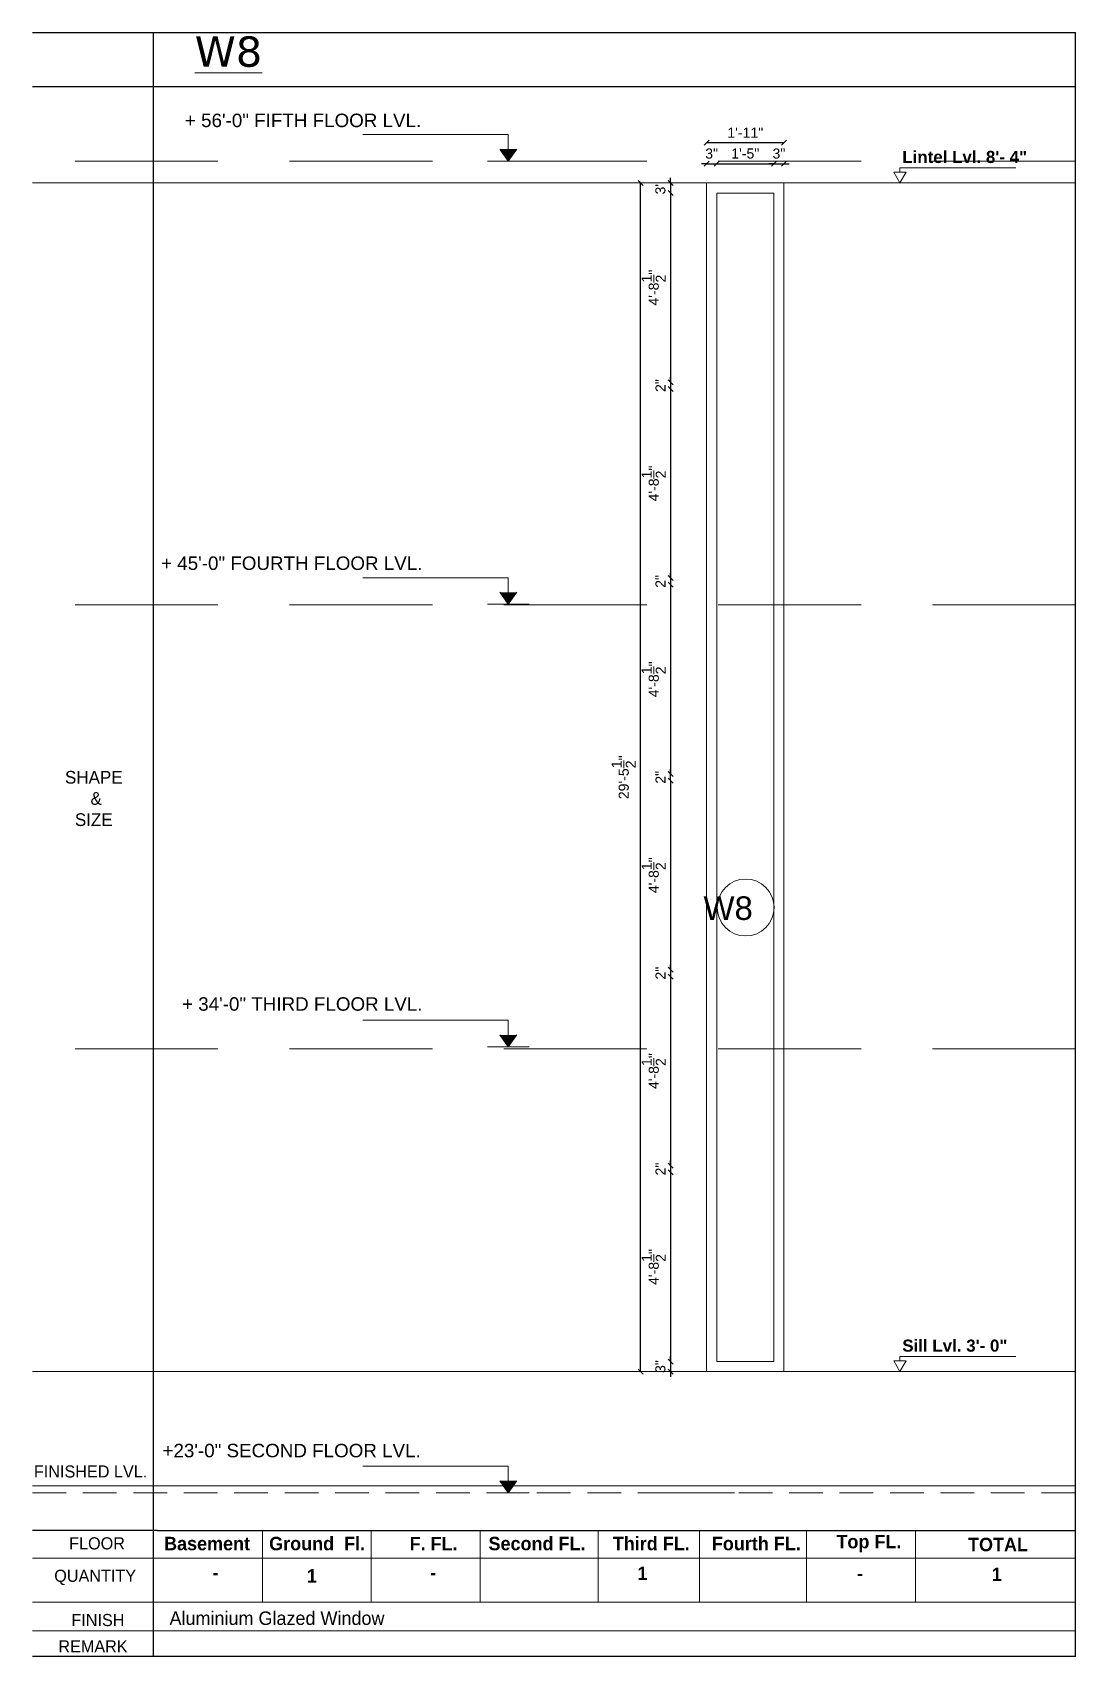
# Model space of a CAD drawing. Header units: inches. Extents: x 10755 to 33653, y -10992 to 10708.
# Drawn here: x 26473.9 to 26784.1, y 7779.8 to 8262.8 of the extents above; entities that cross this region are included whole.
import ezdxf

# ---------------------------------------------------------------- set-up
doc = ezdxf.new("R2010")
doc.units = ezdxf.units.IN
doc.header["$MEASUREMENT"] = 0
doc.linetypes.add('DASHED', pattern=[0.75, 0.5, -0.25])
for name, color, linetype, lineweight in [('Dimention', 4, 'Continuous', 15), ('ELE 2', 3, 'Continuous', 9), ('elevation1', 230, 'Continuous', 13), ('hatch 2', 8, 'Continuous', 13), ('hatch3', 43, 'Continuous', 5), ('int dim', 6, 'Continuous', 15), ('PLASTER', 50, 'Continuous', 9), ('Text', 150, 'Continuous', 18), ('title text 1', 113, 'Continuous', 25), ('wall', 1, 'Continuous', 35)]:
    doc.layers.add(name, color=color, linetype=linetype, lineweight=lineweight)
doc.layers.add('ele 3', color=6, linetype='Continuous')
doc.layers.add('text 100', color=4, linetype='Continuous')
doc.styles.add('ordinary', font='arial.ttf')
doc.styles.add('Prajwal', font='stylu.ttf', dxfattribs={"height": 9})
doc.styles.add('SCALE 50', font='GOTHIC.TTF', dxfattribs={"height": 100})
doc.styles.get("Standard").update_dxf_attribs({"font": 'arial.ttf'})
doc.styles.add('Title Text', font='arialbd.ttf')
doc.dimstyles.new('Copy(2) of 96', dxfattribs={"dimtxt": 3, "dimasz": 1.5, "dimexe": 0.5, "dimexo": 0.5, "dimgap": 1.5, "dimtad": 1, "dimdec": 1, "dimzin": 11, "dimdsep": 46, "dimlunit": 4, "dimtxsty": 'ordinary', "dimblk": 'OBLIQUE', "dimcen": 0.09, "dimse1": 1, "dimse2": 1, "dimclrt": 7, "dimazin": 0, "dimtfac": 1, "dimtdec": 1, "dimtix": 1, "dimtmove": 2, "dimatfit": 3, "dimldrblk": 'leader', "dimfxl": 0.5, "dimfxlon": 1, "dimtolj": 1, "dimtzin": 0, "dimarcsym": 0})

# ---------------------------------------------------------------- blocks, each defined once
blk = doc.blocks.new('w8')
at = {"layer": 'elevation1', "linetype": 'Continuous', "ltscale": 30}
for points in [[(29114.59, 2388.05), (29091.59, 2388.05), (29091.59, 2034.55), (29114.59, 2034.55)], [(29111.59, 2385.05), (29094.59, 2385.05), (29094.59, 2037.55), (29111.59, 2037.55)]]:
    blk.add_lwpolyline(points, close=True, dxfattribs=at)
blk = doc.blocks.new('_Oblique')
at = {"layer": 'wall', "color": 0, "lineweight": -2}
blk.add_line((-0.5, -0.5), (0.5, 0.5), dxfattribs=at)
blk = doc.blocks.new('*D3534')
at = {"layer": 'Defpoints', "color": 0, "transparency": 16777216}
for p in [(26674.36, 8218.07), (26663.67, 8215.07), (26677.36, 8215.07)]:
    blk.add_point(p, dxfattribs=at)
at = {"layer": 'Dimention', "color": 0, "lineweight": -2, "transparency": 16777216}
for p, q in [((26663.67, 8218.07), (26663.67, 8219.57)), ((26663.67, 8218.07), (26663.67, 8215.07)), ((26663.67, 8215.07), (26663.67, 8213.57))]:
    blk.add_line(p, q, dxfattribs=at)
at = {"layer": 'Dimention', "color": 0, "lineweight": -2, "transparency": 16777216, "xscale": 1.5, "yscale": 1.5, "zscale": 1.5}
for p, rotation in [((26663.67, 8218.07), 270), ((26663.67, 8215.07), 90)]:
    blk.add_blockref('_Oblique', p, dxfattribs=dict(at, rotation=rotation))
at = {"layer": 'Dimention', "color": 7, "transparency": 16777216, "insert": (26660.63, 8216.57), "char_height": 3, "attachment_point": 5, "rotation": 90, "style": 'ordinary'}
blk.add_mtext('\\A1;3"', dxfattribs=at)
blk = doc.blocks.new('leader')
blk.add_solid([(-1.34, 0.32), (0, 0), (-1.34, -0.32)])
blk = doc.blocks.new('*D3541')
at = {"layer": 'Defpoints', "color": 0, "transparency": 16777216}
for p in [(26663.67, 7864.57), (26674.36, 7864.57), (26677.36, 7867.57)]:
    blk.add_point(p, dxfattribs=at)
at = {"layer": 'Dimention', "color": 0, "lineweight": -2, "transparency": 16777216}
for p, q in [((26663.67, 7867.57), (26663.67, 7869.07)), ((26663.67, 7867.57), (26663.67, 7864.57)), ((26663.67, 7864.57), (26663.67, 7863.07))]:
    blk.add_line(p, q, dxfattribs=at)
at = {"layer": 'Dimention', "color": 0, "lineweight": -2, "transparency": 16777216, "xscale": 1.5, "yscale": 1.5, "zscale": 1.5}
for p, rotation in [((26663.67, 7867.57), 270), ((26663.67, 7864.57), 90)]:
    blk.add_blockref('_Oblique', p, dxfattribs=dict(at, rotation=rotation))
at = {"layer": 'Dimention', "color": 7, "transparency": 16777216, "insert": (26660.63, 7866.07), "char_height": 3, "attachment_point": 5, "rotation": 90, "style": 'ordinary'}
blk.add_mtext('\\A1;3"', dxfattribs=at)
blk = doc.blocks.new('*D3535')
at = {"layer": 'Defpoints', "color": 0, "transparency": 16777216}
for p in [(26654.74, 8218.07), (26674.36, 8218.07), (26674.36, 7864.57)]:
    blk.add_point(p, dxfattribs=at)
at = {"layer": 'Dimention', "color": 0, "lineweight": -2, "transparency": 16777216}
blk.add_line((26654.74, 7864.57), (26654.74, 8218.07), dxfattribs=at)
at = {"layer": 'Dimention', "color": 0, "lineweight": -2, "transparency": 16777216, "xscale": 1.5, "yscale": 1.5, "zscale": 1.5}
for p, rotation in [((26654.74, 8218.07), 90), ((26654.74, 7864.57), 270)]:
    blk.add_blockref('_Oblique', p, dxfattribs=dict(at, rotation=rotation))
at = {"layer": 'Dimention', "color": 7, "transparency": 16777216, "insert": (26649.71, 8041.32), "char_height": 3, "attachment_point": 5, "rotation": 90, "style": 'ordinary'}
blk.add_mtext('\\A1;29\'-5{\\H1.000000x;\\S1/2;}"', dxfattribs=at)
blk = doc.blocks.new('*D3536')
at = {"layer": 'Defpoints', "color": 0, "transparency": 16777216}
for p in [(26677.36, 8223.78), (26674.36, 8213), (26677.36, 8210)]:
    blk.add_point(p, dxfattribs=at)
at = {"layer": 'Dimention', "color": 0, "lineweight": -2, "transparency": 16777216}
for p, q in [((26674.36, 8223.78), (26672.86, 8223.78)), ((26674.36, 8223.78), (26677.36, 8223.78)), ((26677.36, 8223.78), (26678.86, 8223.78))]:
    blk.add_line(p, q, dxfattribs=at)
at = {"layer": 'Dimention', "color": 0, "lineweight": -2, "transparency": 16777216, "xscale": 1.5, "yscale": 1.5, "zscale": 1.5}
blk.add_blockref('_Oblique', (26674.36, 8223.78), dxfattribs=at)
at = {"layer": 'Dimention', "color": 0, "lineweight": -2, "transparency": 16777216, "xscale": 1.5, "yscale": 1.5, "zscale": 1.5, "rotation": 180}
blk.add_blockref('_Oblique', (26677.36, 8223.78), dxfattribs=at)
at = {"layer": 'Dimention', "color": 7, "transparency": 16777216, "insert": (26675.86, 8226.81), "char_height": 3, "attachment_point": 5, "style": 'ordinary'}
blk.add_mtext('\\A1;3"', dxfattribs=at)
blk = doc.blocks.new('*D3537')
at = {"layer": 'Defpoints', "color": 0, "transparency": 16777216}
for p in [(26694.36, 8223.78), (26694.36, 8215.07), (26677.36, 8210)]:
    blk.add_point(p, dxfattribs=at)
at = {"layer": 'Dimention', "color": 0, "lineweight": -2, "transparency": 16777216}
blk.add_line((26677.36, 8223.78), (26694.36, 8223.78), dxfattribs=at)
at = {"layer": 'Dimention', "color": 0, "lineweight": -2, "transparency": 16777216, "xscale": 1.5, "yscale": 1.5, "zscale": 1.5, "rotation": 180}
blk.add_blockref('_Oblique', (26677.36, 8223.78), dxfattribs=at)
at = {"layer": 'Dimention', "color": 0, "lineweight": -2, "transparency": 16777216, "xscale": 1.5, "yscale": 1.5, "zscale": 1.5}
blk.add_blockref('_Oblique', (26694.36, 8223.78), dxfattribs=at)
at = {"layer": 'Dimention', "color": 7, "transparency": 16777216, "insert": (26685.86, 8226.81), "char_height": 3, "attachment_point": 5, "style": 'ordinary'}
blk.add_mtext('\\A1;1\'-5"', dxfattribs=at)
blk = doc.blocks.new('*D3538')
at = {"layer": 'Defpoints', "color": 0, "transparency": 16777216}
for p in [(26697.36, 8223.78), (26697.36, 8218.07), (26694.36, 8215.07)]:
    blk.add_point(p, dxfattribs=at)
at = {"layer": 'Dimention', "color": 0, "lineweight": -2, "transparency": 16777216}
for p, q in [((26694.36, 8223.78), (26692.86, 8223.78)), ((26694.36, 8223.78), (26697.36, 8223.78)), ((26697.36, 8223.78), (26698.86, 8223.78))]:
    blk.add_line(p, q, dxfattribs=at)
at = {"layer": 'Dimention', "color": 0, "lineweight": -2, "transparency": 16777216, "xscale": 1.5, "yscale": 1.5, "zscale": 1.5}
blk.add_blockref('_Oblique', (26694.36, 8223.78), dxfattribs=at)
at = {"layer": 'Dimention', "color": 0, "lineweight": -2, "transparency": 16777216, "xscale": 1.5, "yscale": 1.5, "zscale": 1.5, "rotation": 180}
blk.add_blockref('_Oblique', (26697.36, 8223.78), dxfattribs=at)
at = {"layer": 'Dimention', "color": 7, "transparency": 16777216, "insert": (26695.86, 8226.81), "char_height": 3, "attachment_point": 5, "style": 'ordinary'}
blk.add_mtext('\\A1;3"', dxfattribs=at)
blk = doc.blocks.new('*D3539')
at = {"layer": 'Defpoints', "color": 0, "transparency": 16777216}
for p in [(26674.36, 8230.02), (26674.36, 8213), (26697.36, 8213)]:
    blk.add_point(p, dxfattribs=at)
at = {"layer": 'Dimention', "color": 0, "lineweight": -2, "transparency": 16777216}
blk.add_line((26697.36, 8230.02), (26674.36, 8230.02), dxfattribs=at)
at = {"layer": 'Dimention', "color": 0, "lineweight": -2, "transparency": 16777216, "xscale": 1.5, "yscale": 1.5, "zscale": 1.5, "rotation": 180}
blk.add_blockref('_Oblique', (26674.36, 8230.02), dxfattribs=at)
at = {"layer": 'Dimention', "color": 0, "lineweight": -2, "transparency": 16777216, "xscale": 1.5, "yscale": 1.5, "zscale": 1.5}
blk.add_blockref('_Oblique', (26697.36, 8230.02), dxfattribs=at)
at = {"layer": 'Dimention', "color": 7, "transparency": 16777216, "insert": (26685.86, 8233.02), "char_height": 3, "attachment_point": 5, "style": 'ordinary'}
blk.add_mtext('\\A1;1\'-11"', dxfattribs=at)
blk = doc.blocks.new('*U1893')
blk.add_line((-3.85, 0), (3.85, 0))
blk.add_lwpolyline([(0, 0), (1.52, 2.64), (-1.52, 2.64)], close=True)
blk.add_lwpolyline([(0, 2.64), (0, 3.74), (28.74, 3.74)])
at = {"style": 'Title Text'}
blk.add_attdef('SILL', (0.57, 4.95), '', height=3, dxfattribs=at)
blk = doc.blocks.new('*D3542')
at = {"layer": 'Defpoints', "color": 0, "transparency": 16777216}
for p in [(26677.36, 8215.07), (26663.67, 8158.82), (26677.36, 8158.82)]:
    blk.add_point(p, dxfattribs=at)
at = {"layer": 'Dimention', "color": 0, "lineweight": -2, "transparency": 16777216}
blk.add_line((26663.67, 8215.07), (26663.67, 8158.82), dxfattribs=at)
at = {"layer": 'Dimention', "color": 0, "lineweight": -2, "transparency": 16777216, "xscale": 1.5, "yscale": 1.5, "zscale": 1.5}
for p, rotation in [((26663.67, 8215.07), 90), ((26663.67, 8158.82), 270)]:
    blk.add_blockref('_Oblique', p, dxfattribs=dict(at, rotation=rotation))
at = {"layer": 'Dimention', "color": 7, "transparency": 16777216, "insert": (26658.63, 8186.94), "char_height": 3, "attachment_point": 5, "rotation": 90, "style": 'ordinary'}
blk.add_mtext('\\A1;4\'-8{\\H1.000000x;\\S1/2;}"', dxfattribs=at)
blk = doc.blocks.new('*D3543')
at = {"layer": 'Defpoints', "color": 0, "transparency": 16777216}
for p in [(26677.36, 8158.82), (26663.67, 8156.82), (26677.36, 8156.82)]:
    blk.add_point(p, dxfattribs=at)
at = {"layer": 'Dimention', "color": 0, "lineweight": -2, "transparency": 16777216}
for p, q in [((26663.67, 8158.82), (26663.67, 8160.32)), ((26663.67, 8158.82), (26663.67, 8156.82)), ((26663.67, 8156.82), (26663.67, 8155.32))]:
    blk.add_line(p, q, dxfattribs=at)
at = {"layer": 'Dimention', "color": 0, "lineweight": -2, "transparency": 16777216, "xscale": 1.5, "yscale": 1.5, "zscale": 1.5}
for p, rotation in [((26663.67, 8158.82), 270), ((26663.67, 8156.82), 90)]:
    blk.add_blockref('_Oblique', p, dxfattribs=dict(at, rotation=rotation))
at = {"layer": 'Dimention', "color": 7, "transparency": 16777216, "insert": (26660.66, 8157.82), "char_height": 3, "attachment_point": 5, "rotation": 90, "style": 'ordinary'}
blk.add_mtext('\\A1;2"', dxfattribs=at)
blk = doc.blocks.new('*D3544')
at = {"layer": 'Defpoints', "color": 0, "transparency": 16777216}
for p in [(26677.36, 8156.82), (26663.67, 8100.57), (26677.36, 8100.57)]:
    blk.add_point(p, dxfattribs=at)
at = {"layer": 'Dimention', "color": 0, "lineweight": -2, "transparency": 16777216}
blk.add_line((26663.67, 8156.82), (26663.67, 8100.57), dxfattribs=at)
at = {"layer": 'Dimention', "color": 0, "lineweight": -2, "transparency": 16777216, "xscale": 1.5, "yscale": 1.5, "zscale": 1.5}
for p, rotation in [((26663.67, 8156.82), 90), ((26663.67, 8100.57), 270)]:
    blk.add_blockref('_Oblique', p, dxfattribs=dict(at, rotation=rotation))
at = {"layer": 'Dimention', "color": 7, "transparency": 16777216, "insert": (26658.63, 8128.69), "char_height": 3, "attachment_point": 5, "rotation": 90, "style": 'ordinary'}
blk.add_mtext('\\A1;4\'-8{\\H1.000000x;\\S1/2;}"', dxfattribs=at)
blk = doc.blocks.new('*D3545')
at = {"layer": 'Defpoints', "color": 0, "transparency": 16777216}
for p in [(26677.36, 8100.57), (26663.67, 8098.57), (26677.36, 8098.57)]:
    blk.add_point(p, dxfattribs=at)
at = {"layer": 'Dimention', "color": 0, "lineweight": -2, "transparency": 16777216}
for p, q in [((26663.67, 8100.57), (26663.67, 8102.07)), ((26663.67, 8100.57), (26663.67, 8098.57)), ((26663.67, 8098.57), (26663.67, 8097.07))]:
    blk.add_line(p, q, dxfattribs=at)
at = {"layer": 'Dimention', "color": 0, "lineweight": -2, "transparency": 16777216, "xscale": 1.5, "yscale": 1.5, "zscale": 1.5}
for p, rotation in [((26663.67, 8100.57), 270), ((26663.67, 8098.57), 90)]:
    blk.add_blockref('_Oblique', p, dxfattribs=dict(at, rotation=rotation))
at = {"layer": 'Dimention', "color": 7, "transparency": 16777216, "insert": (26660.66, 8099.57), "char_height": 3, "attachment_point": 5, "rotation": 90, "style": 'ordinary'}
blk.add_mtext('\\A1;2"', dxfattribs=at)
blk = doc.blocks.new('*D3546')
at = {"layer": 'Defpoints', "color": 0, "transparency": 16777216}
for p in [(26677.36, 8098.57), (26663.67, 8042.32), (26677.36, 8042.32)]:
    blk.add_point(p, dxfattribs=at)
at = {"layer": 'Dimention', "color": 0, "lineweight": -2, "transparency": 16777216}
blk.add_line((26663.67, 8098.57), (26663.67, 8042.32), dxfattribs=at)
at = {"layer": 'Dimention', "color": 0, "lineweight": -2, "transparency": 16777216, "xscale": 1.5, "yscale": 1.5, "zscale": 1.5}
for p, rotation in [((26663.67, 8098.57), 90), ((26663.67, 8042.32), 270)]:
    blk.add_blockref('_Oblique', p, dxfattribs=dict(at, rotation=rotation))
at = {"layer": 'Dimention', "color": 7, "transparency": 16777216, "insert": (26658.63, 8070.44), "char_height": 3, "attachment_point": 5, "rotation": 90, "style": 'ordinary'}
blk.add_mtext('\\A1;4\'-8{\\H1.000000x;\\S1/2;}"', dxfattribs=at)
blk = doc.blocks.new('*D3540')
at = {"layer": 'Defpoints', "color": 0, "transparency": 16777216}
for p in [(26663.67, 8042.32), (26677.36, 8042.32), (26677.36, 8040.32)]:
    blk.add_point(p, dxfattribs=at)
at = {"layer": 'Dimention', "color": 0, "lineweight": -2, "transparency": 16777216}
for p, q in [((26663.67, 8042.32), (26663.67, 8043.82)), ((26663.67, 8040.32), (26663.67, 8042.32)), ((26663.67, 8040.32), (26663.67, 8038.82))]:
    blk.add_line(p, q, dxfattribs=at)
at = {"layer": 'Dimention', "color": 0, "lineweight": -2, "transparency": 16777216, "xscale": 1.5, "yscale": 1.5, "zscale": 1.5}
for p, rotation in [((26663.67, 8042.32), 270), ((26663.67, 8040.32), 90)]:
    blk.add_blockref('_Oblique', p, dxfattribs=dict(at, rotation=rotation))
at = {"layer": 'Dimention', "color": 7, "transparency": 16777216, "insert": (26660.66, 8041.32), "char_height": 3, "attachment_point": 5, "rotation": 90, "style": 'ordinary'}
blk.add_mtext('\\A1;2"', dxfattribs=at)
blk = doc.blocks.new('*D3547')
at = {"layer": 'Defpoints', "color": 0, "transparency": 16777216}
for p in [(26677.36, 8040.32), (26663.67, 7984.07), (26677.36, 7984.07)]:
    blk.add_point(p, dxfattribs=at)
at = {"layer": 'Dimention', "color": 0, "lineweight": -2, "transparency": 16777216}
blk.add_line((26663.67, 8040.32), (26663.67, 7984.07), dxfattribs=at)
at = {"layer": 'Dimention', "color": 0, "lineweight": -2, "transparency": 16777216, "xscale": 1.5, "yscale": 1.5, "zscale": 1.5}
for p, rotation in [((26663.67, 8040.32), 90), ((26663.67, 7984.07), 270)]:
    blk.add_blockref('_Oblique', p, dxfattribs=dict(at, rotation=rotation))
at = {"layer": 'Dimention', "color": 7, "transparency": 16777216, "insert": (26658.63, 8012.19), "char_height": 3, "attachment_point": 5, "rotation": 90, "style": 'ordinary'}
blk.add_mtext('\\A1;4\'-8{\\H1.000000x;\\S1/2;}"', dxfattribs=at)
blk = doc.blocks.new('*D3548')
at = {"layer": 'Defpoints', "color": 0, "transparency": 16777216}
for p in [(26677.36, 7984.07), (26663.67, 7982.07), (26677.36, 7982.07)]:
    blk.add_point(p, dxfattribs=at)
at = {"layer": 'Dimention', "color": 0, "lineweight": -2, "transparency": 16777216}
for p, q in [((26663.67, 7984.07), (26663.67, 7985.57)), ((26663.67, 7984.07), (26663.67, 7982.07)), ((26663.67, 7982.07), (26663.67, 7980.57))]:
    blk.add_line(p, q, dxfattribs=at)
at = {"layer": 'Dimention', "color": 0, "lineweight": -2, "transparency": 16777216, "xscale": 1.5, "yscale": 1.5, "zscale": 1.5}
for p, rotation in [((26663.67, 7984.07), 270), ((26663.67, 7982.07), 90)]:
    blk.add_blockref('_Oblique', p, dxfattribs=dict(at, rotation=rotation))
at = {"layer": 'Dimention', "color": 7, "transparency": 16777216, "insert": (26660.66, 7983.07), "char_height": 3, "attachment_point": 5, "rotation": 90, "style": 'ordinary'}
blk.add_mtext('\\A1;2"', dxfattribs=at)
blk = doc.blocks.new('*D3549')
at = {"layer": 'Defpoints', "color": 0, "transparency": 16777216}
for p in [(26677.36, 7982.07), (26663.67, 7925.82), (26677.36, 7925.82)]:
    blk.add_point(p, dxfattribs=at)
at = {"layer": 'Dimention', "color": 0, "lineweight": -2, "transparency": 16777216}
blk.add_line((26663.67, 7982.07), (26663.67, 7925.82), dxfattribs=at)
at = {"layer": 'Dimention', "color": 0, "lineweight": -2, "transparency": 16777216, "xscale": 1.5, "yscale": 1.5, "zscale": 1.5}
for p, rotation in [((26663.67, 7982.07), 90), ((26663.67, 7925.82), 270)]:
    blk.add_blockref('_Oblique', p, dxfattribs=dict(at, rotation=rotation))
at = {"layer": 'Dimention', "color": 7, "transparency": 16777216, "insert": (26658.63, 7953.94), "char_height": 3, "attachment_point": 5, "rotation": 90, "style": 'ordinary'}
blk.add_mtext('\\A1;4\'-8{\\H1.000000x;\\S1/2;}"', dxfattribs=at)
blk = doc.blocks.new('*D3550')
at = {"layer": 'Defpoints', "color": 0, "transparency": 16777216}
for p in [(26677.36, 7925.82), (26663.67, 7923.82), (26677.36, 7923.82)]:
    blk.add_point(p, dxfattribs=at)
at = {"layer": 'Dimention', "color": 0, "lineweight": -2, "transparency": 16777216}
for p, q in [((26663.67, 7925.82), (26663.67, 7927.32)), ((26663.67, 7925.82), (26663.67, 7923.82)), ((26663.67, 7923.82), (26663.67, 7922.32))]:
    blk.add_line(p, q, dxfattribs=at)
at = {"layer": 'Dimention', "color": 0, "lineweight": -2, "transparency": 16777216, "xscale": 1.5, "yscale": 1.5, "zscale": 1.5}
for p, rotation in [((26663.67, 7925.82), 270), ((26663.67, 7923.82), 90)]:
    blk.add_blockref('_Oblique', p, dxfattribs=dict(at, rotation=rotation))
at = {"layer": 'Dimention', "color": 7, "transparency": 16777216, "insert": (26660.66, 7924.82), "char_height": 3, "attachment_point": 5, "rotation": 90, "style": 'ordinary'}
blk.add_mtext('\\A1;2"', dxfattribs=at)
blk = doc.blocks.new('*D3551')
at = {"layer": 'Defpoints', "color": 0, "transparency": 16777216}
for p in [(26677.36, 7923.82), (26663.67, 7867.57), (26677.36, 7867.57)]:
    blk.add_point(p, dxfattribs=at)
at = {"layer": 'Dimention', "color": 0, "lineweight": -2, "transparency": 16777216}
blk.add_line((26663.67, 7923.82), (26663.67, 7867.57), dxfattribs=at)
at = {"layer": 'Dimention', "color": 0, "lineweight": -2, "transparency": 16777216, "xscale": 1.5, "yscale": 1.5, "zscale": 1.5}
for p, rotation in [((26663.67, 7923.82), 90), ((26663.67, 7867.57), 270)]:
    blk.add_blockref('_Oblique', p, dxfattribs=dict(at, rotation=rotation))
at = {"layer": 'Dimention', "color": 7, "transparency": 16777216, "insert": (26658.63, 7895.69), "char_height": 3, "attachment_point": 5, "rotation": 90, "style": 'ordinary'}
blk.add_mtext('\\A1;4\'-8{\\H1.000000x;\\S1/2;}"', dxfattribs=at)

msp = doc.modelspace()

# ---------------------------------------------------------------- hatches: boundary and pattern name
at = {"layer": 'hatch 2', "ltscale": 30}
for points in [[(26617.912, 8228.127), (26612.873, 8228.127), (26615.392, 8224.565)], [(26617.912, 8096.369), (26612.873, 8096.369), (26615.392, 8092.807)], [(26617.912, 7964.728), (26612.873, 7964.728), (26615.392, 7961.166)], [(26617.912, 7832.127), (26612.873, 7832.127), (26615.392, 7828.565)]]:
    msp.add_hatch(color=256, dxfattribs=at).paths.add_polyline_path(points)

# ---------------------------------------------------------------- linework, layer by layer
at = {"layer": 'ELE 2', "ltscale": 12}
for p, q in [((26542.284, 7796.042), (26542.284, 7817.337)), ((26574.642, 7796.042), (26574.642, 7817.337)), ((26607.001, 7796.042), (26607.001, 7817.337)), ((26642.123, 7796.042), (26642.123, 7817.337)), ((26672.253, 7796.042), (26672.253, 7817.337)), ((26704.076, 7796.042), (26704.076, 7817.337)), ((26736.435, 7796.042), (26736.435, 7817.337)), ((26784.055, 7809.08), (26473.902, 7809.08)), ((26784.055, 7796.042), (26473.902, 7796.042)), ((26784.055, 7787.502), (26473.902, 7787.502))]:
    msp.add_line(p, q, dxfattribs=at)
at = {"layer": 'ele 3', "ltscale": 12}
for p, q in [((26473.902, 8262.823), (26784.055, 8262.823)), ((26509.925, 7779.844), (26509.925, 8262.823)), ((26784.055, 7779.844), (26784.055, 8262.823)), ((26473.902, 8246.798), (26784.055, 8246.798)), ((26511.104, 7817.337), (26473.902, 7817.337)), ((26511.104, 7817.337), (26784.055, 7817.337)), ((26784.055, 7779.844), (26473.902, 7779.844))]:
    msp.add_line(p, q, dxfattribs=at)
at = {"layer": 'hatch 2', "ltscale": 30}
for p, q in [((26615.392, 8232.446), (26572.115, 8232.446)), ((26615.392, 8224.565), (26615.392, 8232.446)), ((26615.392, 8224.565), (26612.873, 8228.127)), ((26615.392, 8224.565), (26617.912, 8228.127)), ((26621.536, 8224.565), (26609.219, 8224.565)), ((26621.551, 8224.565), (26609.234, 8224.565)), ((26615.392, 8100.688), (26572.115, 8100.688)), ((26615.392, 8092.807), (26615.392, 8100.688)), ((26615.392, 8092.807), (26612.873, 8096.369)), ((26615.392, 8092.807), (26617.912, 8096.369)), ((26621.536, 8092.807), (26609.219, 8092.807)), ((26621.551, 8092.807), (26609.234, 8092.807)), ((26615.392, 7969.047), (26572.115, 7969.047)), ((26615.392, 7961.166), (26612.873, 7964.728)), ((26615.392, 7961.166), (26615.392, 7969.047)), ((26615.392, 7961.166), (26617.912, 7964.728)), ((26621.536, 7961.166), (26609.219, 7961.166)), ((26621.551, 7961.166), (26609.234, 7961.166)), ((26615.392, 7836.446), (26572.115, 7836.446)), ((26615.392, 7828.565), (26615.392, 7836.446)), ((26615.392, 7828.565), (26612.873, 7832.127)), ((26615.392, 7828.565), (26617.912, 7832.127)), ((26621.536, 7828.565), (26609.219, 7828.565)), ((26621.551, 7828.565), (26609.234, 7828.565)), ((26657.973, 7828.565), (26682.608, 7828.565)), ((26658.004, 7828.565), (26682.638, 7828.565))]:
    msp.add_line(p, q, dxfattribs=at)
msp.add_circle((26685.971, 8002.601), 8.47, dxfattribs=at)
at = {"layer": 'hatch3', "linetype": 'DASHED', "lineweight": 0, "ltscale": 85}
for p, q in [((26784.055, 8224.565), (26473.902, 8224.565)), ((26784.055, 8092.565), (26473.902, 8092.565)), ((26784.055, 7960.565), (26473.902, 7960.565))]:
    msp.add_line(p, q, dxfattribs=at)
at = {"layer": 'hatch3', "linetype": 'DASHED', "lineweight": 0, "ltscale": 20}
for p, q in [((26473.902, 7864.565), (26784.055, 7864.565)), ((26473.902, 7828.565), (26784.055, 7828.565))]:
    msp.add_line(p, q, dxfattribs=at)
at = {"layer": 'PLASTER', "ltscale": 50}
for p, q in [((26473.902, 8218.065), (26784.055, 8218.065)), ((26473.902, 7864.565), (26784.055, 7864.565)), ((26473.902, 7830.565), (26784.055, 7830.565))]:
    msp.add_line(p, q, dxfattribs=at)

# ---------------------------------------------------------------- block references
at = {"layer": 'Dimention', "color": 2}
msp.add_blockref('w8', (-2417.228, 5830.016), dxfattribs=at)
at = {"layer": 'int dim', "xscale": 1.199999999953434, "yscale": 1.199999999953434, "zscale": 1.199999999953434}
for p, values in [((26731.863, 8218.065), {'SILL': 'Lintel Lvl. 8\'- 4"'}), ((26731.863, 7864.565), {'SILL': 'Sill Lvl. 3\'- 0"'})]:
    msp.add_blockref('*U1893', p, dxfattribs=at).add_auto_attribs(values)

# ---------------------------------------------------------------- texts
at = {"layer": 'Text', "ltscale": 100, "style": 'SCALE 50'}
for s, p in [('QUANTITY', (26480.37, 7802.056)), ('FINISH', (26485.479, 7788.902)), ('REMARK', (26481.6, 7781.059))]:
    msp.add_text(s, height=3.6, dxfattribs=at).set_placement(p)
at = {"layer": 'Text', "insert": (26522.149, 8261.654), "char_height": 9, "width": 62.34375, "attachment_point": 1}
msp.add_mtext('{\\fVerdana|b0|i0|c0|p34;\\LW8}', dxfattribs=at)
at = {"layer": 'Text', "ltscale": 100, "style": 'SCALE 50'}
for s, insert, char_height, width, attachment_point in [('\\pi-42.13;{\\fArial|b0|i0|c0|p34;+ 56\'-0" FIFTH FLOOR LVL.}', (26575.428, 8236.652), 4, 104.46909, 5), ('\\pi-42.13;{\\fArial|b0|i0|c0|p34;+ 45\'-0" FOURTH FLOOR LVL.}', (26572.059, 8104.962), 4, 104.46909, 5), ('{\\H1.05x;SHAPE\\P & \\PSIZE}', (26492.131, 8034.996), 3.6, 26.74181, 5), ('\\pi-42.13;{\\fArial|b0|i0|c0|p34;+ 34\'-0" THIRD FLOOR LVL.}', (26575.194, 7973.88), 4, 104.46909, 5), ('\\pxi-10.533;{\\fArial|b0|i0|c0|p34;+23\'-0" SECOND FLOOR LVL.}', (26572.022, 7841.064), 4, 104.46909, 5), ('FLOOR ', (26484.808, 7815.303), 3.6, 17.88742, 1), ('{\\fCentury Gothic|b1|i0|c0|p34;Basement}', (26525.811, 7813.413), 4, 40.38197, 5), ('{\\fCentury Gothic|b1|i0|c0|p34;Ground  Fl.}', (26558.537, 7813.413), 4, 40.38197, 5), ('{\\fCentury Gothic|b1|i0|c0|p34;F. FL.}', (26593.183, 7813.413), 4, 40.38197, 5), ('{\\fCentury Gothic|b1|i0|c0|p34;Second FL.}', (26623.919, 7813.413), 4, 40.38197, 5), ('{\\fCentury Gothic|b1|i0|c0|p34;Third FL.}', (26657.899, 7813.413), 4, 40.38197, 5), ('{\\fCentury Gothic|b1|i0|c0|p34;Fourth FL.}', (26689.137, 7813.413), 4, 40.38197, 5), ('{\\fCentury Gothic|b1|i0|c0|p34;Top FL.}', (26722.616, 7813.413), 4, 40.38197, 5), ('{\\fCentury Gothic|b1|i0|c0|p34;TOTAL}', (26761.006, 7813.129), 4, 40.38197, 5), ('{\\fCentury Gothic|b1|i0|c0|p34;1}', (26556.991, 7803.83), 4, 40.38197, 5), ('{\\fCentury Gothic|b1|i0|c0|p34;1}', (26655.29, 7804.58), 4, 40.38197, 5), ('{\\fCentury Gothic|b1|i0|c0|p34;1}', (26760.645, 7804.267), 4, 40.38197, 5), ('{\\fCentury Gothic|b1|i0|c0|p34;-}', (26528.328, 7804.795), 4, 40.38197, 5), ('{\\fCentury Gothic|b1|i0|c0|p34;-}', (26593.045, 7804.795), 4, 40.38197, 5), ('{\\fCentury Gothic|b1|i0|c0|p34;-}', (26720.006, 7804.58), 4, 40.38197, 5), ('Aluminium Glazed Window', (26514.65, 7791.21), 4, 82.89521, 4)]:
    msp.add_mtext(s, dxfattribs=dict(at, insert=insert, char_height=char_height, width=width, attachment_point=attachment_point))
at = {"layer": 'text 100', "ltscale": 100, "insert": (26474.327, 7836.684), "char_height": 3.6, "width": 55.57455, "attachment_point": 1, "style": 'SCALE 50'}
msp.add_mtext('FINISHED LVL.', dxfattribs=at)
at = {"layer": 'title text 1', "insert": (26679.072, 8005.91), "char_height": 7, "width": 6.48014975013211e-13, "attachment_point": 1, "rotation": 359.95632, "style": 'Prajwal'}
msp.add_mtext('\\pxi-0.80457;{\\fArial|b0|i0|c0|p34;W8}', dxfattribs=at)

# ---------------------------------------------------------------- dimensions: what is measured, and where the dimension line sits
at = {"layer": 'Dimention'}
for base, p1, p2, picture, middle in [((26674.363, 8230.019), (26697.363, 8213.002), (26674.363, 8213.002), '*D3539', (26685.863, 8233.025)), ((26677.363, 8223.781), (26674.363, 8213.002), (26677.363, 8210.002), '*D3536', (26675.863, 8226.814)), ((26694.363, 8223.781), (26677.363, 8210.002), (26694.363, 8215.065), '*D3537', (26685.863, 8226.813)), ((26697.363, 8223.781), (26694.363, 8215.065), (26697.363, 8218.065), '*D3538', (26695.863, 8226.814))]:
    dim = msp.add_linear_dim(base=base, p1=p1, p2=p2, dimstyle='Copy(2) of 96', dxfattribs=at)
    dim.commit()
    dim.dimension.update_dxf_attribs({"geometry": picture, "text_midpoint": middle})
for base, p1, p2, picture, middle in [((26654.743, 8218.065), (26674.363, 7864.565), (26674.363, 8218.065), '*D3535', (26649.705, 8041.315)), ((26663.665528525, 8158.815411027), (26677.362887383, 8215.065411027), (26677.362887383, 8158.815411027), '*D3542', (26658.627670408, 8186.940411027)), ((26663.666, 8215.065), (26674.363, 8218.065), (26677.363, 8215.065), '*D3534', (26660.633, 8216.565)), ((26663.665528525, 8100.565411027), (26677.362887383, 8156.815411027), (26677.362887383, 8100.565411027), '*D3544', (26658.627670408, 8128.690411027)), ((26663.666, 8156.815), (26677.363, 8158.815), (26677.363, 8156.815), '*D3543', (26660.659, 8157.815)), ((26663.666, 8098.565), (26677.363, 8100.565), (26677.363, 8098.565), '*D3545', (26660.659, 8099.565)), ((26663.665528525, 8042.315411027), (26677.362887383, 8098.565411027), (26677.362887383, 8042.315411027), '*D3546', (26658.627670408, 8070.440411027)), ((26663.666, 8042.315), (26677.363, 8040.315), (26677.363, 8042.315), '*D3540', (26660.659, 8041.315)), ((26663.665528525, 7984.065411027), (26677.362887383, 8040.315411027), (26677.362887383, 7984.065411027), '*D3547', (26658.627670408, 8012.190411027)), ((26663.666, 7982.065), (26677.363, 7984.065), (26677.363, 7982.065), '*D3548', (26660.659, 7983.065)), ((26663.665528525, 7925.815411027), (26677.362887383, 7982.065411027), (26677.362887383, 7925.815411027), '*D3549', (26658.627670408, 7953.940411027)), ((26663.666, 7923.815), (26677.363, 7925.815), (26677.363, 7923.815), '*D3550', (26660.659, 7924.815)), ((26663.665528525, 7867.565411027), (26677.362887383, 7923.815411027), (26677.362887383, 7867.565411027), '*D3551', (26658.627670408, 7895.690411027)), ((26663.666, 7864.565), (26677.363, 7867.565), (26674.363, 7864.565), '*D3541', (26660.633, 7866.065))]:
    dim = msp.add_linear_dim(base=base, p1=p1, p2=p2, angle=90, dimstyle='Copy(2) of 96', dxfattribs=at)
    dim.commit()
    dim.dimension.update_dxf_attribs({"geometry": picture, "text_midpoint": middle})

doc.saveas('drawing.dxf')
